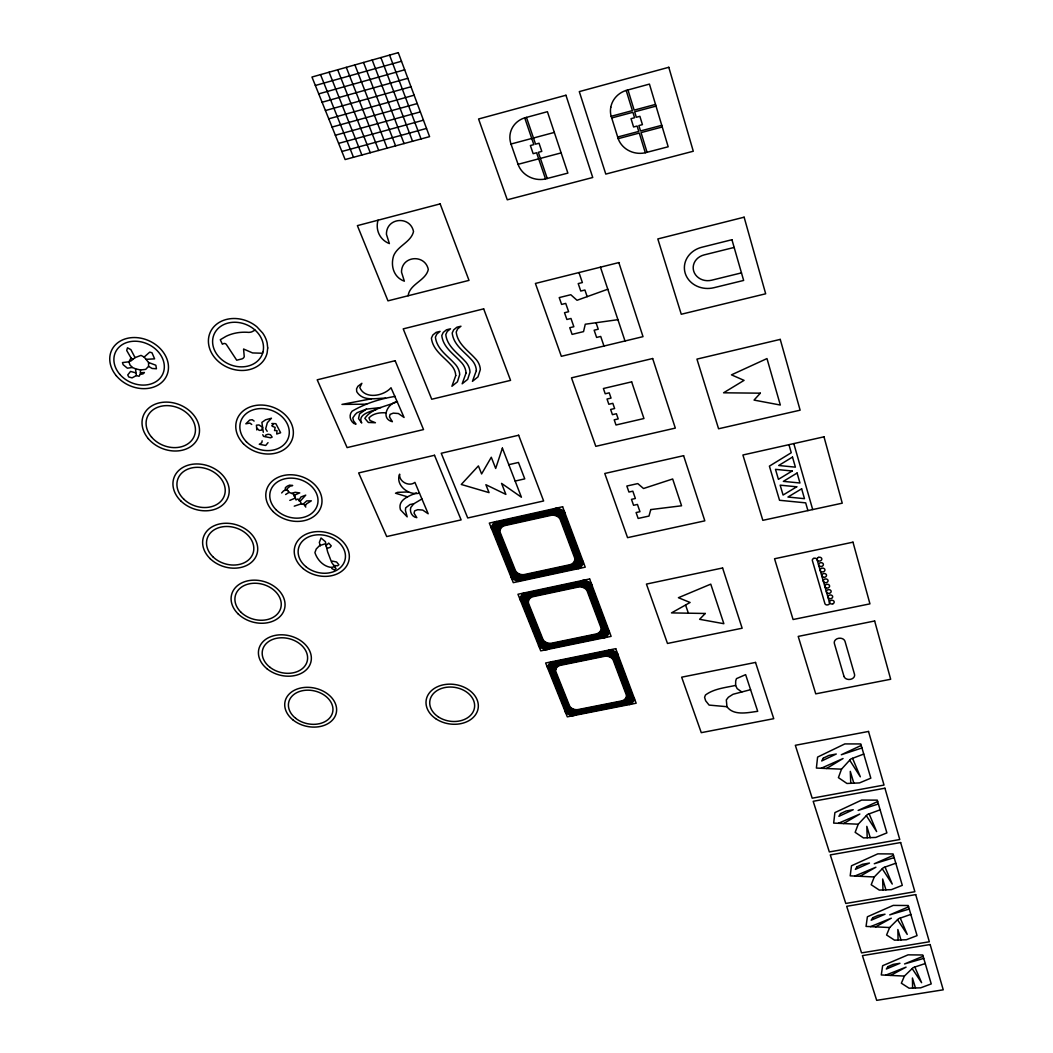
<?xml version="1.0" encoding="UTF-8"?>
<svg xmlns="http://www.w3.org/2000/svg" width="1053" height="1053" viewBox="0 0 1053 1053"><rect width="100%" height="100%" fill="white"/><g stroke="black" fill="none" stroke-linecap="round" stroke-linejoin="round"><path stroke-width="1.5" d="M741.799 691.979L737.153 688.623L735.626 685.398L735.692 680.949L736.468 678.632L745.629 674.644L757.699 711.315C747.959 712.578 733.704 716.053 726.965 706.708L726.32 699.903L728.4 697.218L733.046 694.269L750.565 689.676M135.495 368.787L140.47 369.985L140.404 374.026L139.062 376.29L136.416 375.552L135.495 368.787L132.349 367.471L129.927 364.904L128.94 361.811L131.006 357.928L126.715 350.491L127.479 347.806L130.875 349.622L135.06 357.612L130.559 361.218M334.696 566.54L331.998 567.449L331.919 568.62L334.249 569.884L336.052 568.646L331.642 562.381L327.667 551.969L325.798 544.414L326.97 544.783L328.72 543.111L331.247 545.849L330.076 547.389L327.009 548.389M378.04 220.209C375.21 229.804 379.843 239.939 389.373 243.572L386.438 234.306C386.214 217.484 410.236 215.47 413.526 231.542C411.039 242.203 397.731 245.704 393.651 255.708C390.373 265.725 393.664 277.387 404.352 281.177L401.509 272.135C401.443 255.708 425.017 253.76 428.295 269.476C425.754 280.809 409.722 283.823 408.116 295.761M262.144 440.812L261.802 442.694L259.288 444.261L265.698 445.485L268.028 442.655M298.631 500.728L300.895 497.003L305.739 495.134L300.184 501.189L301.382 503.782L304.633 504.835L305.778 507.112M841.505 769.164L838.412 777.64L846.941 783.471L859.498 782.919L870.831 778.167L860.775 743.945L844.835 743.918L817.589 757.081L816.391 768.058L841.505 769.164L850.785 758.989L863.75 754.066M858.234 824.209L855.154 832.331L863.473 837.925L875.767 837.425L886.889 832.897L877.267 800.135L861.67 800.069L834.897 812.6L833.66 823.104L858.234 824.209L867.396 814.509L880.124 809.823M874.266 876.965L871.2 884.731L879.321 890.101L891.365 889.653L902.289 885.349L893.076 853.944L877.794 853.851L851.482 865.79L850.192 875.846L874.266 876.965L883.309 867.685L895.8 863.223M889.653 927.535L886.587 934.985L894.51 940.158L906.317 939.75L917.058 935.63L908.212 905.514L893.234 905.396L867.382 916.781L866.053 926.416L889.653 927.535L898.564 918.664L910.832 914.412M265.264 436.442L265.882 434.955L268.173 434.244L270.45 434.692L272.148 437.113L270.595 437.811L263.54 436.35L262.763 434.705M904.409 976.078L901.355 983.212L909.094 988.201L920.677 987.832L931.234 983.91L922.744 954.992L908.055 954.847L882.638 965.719L881.282 974.96L904.409 976.078L913.188 967.589L925.245 963.534M421.924 498.964L413.75 503.821L410.788 507.493C409.341 511.732 412.184 517.168 416.817 517.668L414.053 513.193L414.658 510.837L417.778 509.678L422.714 510.06L428.176 513.759L414.908 482.366C409.275 487.105 398.705 481.708 399.627 474.153C395.02 485.196 408.775 495.884 419.449 493.133M272.161 425.438L272.938 424.241L272.174 426.268L275.149 427.386L274.53 430.545L277.018 430.624L276.715 434.02L280.624 432.757L275.886 423.701L271.832 423.503M281.664 492.962L283.678 490.751L286.995 489.895L289.088 492.317L295.051 494.884L299.75 492.896L295.182 492.304L292.063 493.186M289.088 492.317L285.639 494.515M128.94 361.811L122.464 362.574L123.148 364.693L127.387 368.195L132.349 367.471M135.06 357.612L141.023 355.387L144.156 357.072L148.565 362.495L148.578 366.365L145.683 369.379L140.47 369.985M303.29 504.005L306.713 500.912L311.333 500.833L306.62 503.808L305.212 505.966M295.38 498.03L289.825 500.386M255.063 330.129L251.733 331.879A11.517 9.609 23.1 0 1 248.666 332.379L246.744 332.248A42.897 35.381 21.4 0 0 226.158 336.262L220.288 339.737L222.38 344.213L223.591 343.62A2.119 1.751 23 0 1 226.395 344.528L236.714 360.205L241.506 359.02A4.752 3.922 22.2 0 0 242.967 358.362L243.256 358.125A4.752 3.922 22.2 0 0 244.243 356.572L243.572 349.004L252.549 352.939L262.592 353.242M144.156 357.072L149.75 352.11L152.001 352.781L154.607 358.849L146.42 359.323M416.343 492.975C409.301 495.845 397.415 499.727 400.456 509.757L407.182 516.865L405.405 510.455L405.668 507.849L410.065 504.492L413.75 503.821M385.516 398.192C375.697 398.008 363.061 401.996 356.717 391.637L356.546 388.873L357.875 386.306L361.877 383.305L359.81 387.53C364.786 399.613 383.608 396.191 391.005 387.741L404.076 417.475L398.389 413.526L393.282 413.131L390.071 414.395L389.465 416.922L392.361 421.7C380.028 418.554 387.767 402.799 397.468 401.627C386.609 406.353 371.985 408.024 364.838 418.331L368.326 422.464L375.421 422.74L369.985 420.476L368.958 417.87C373.091 413.434 379.909 412.381 385.727 412.855M326.404 546.402L325.798 544.414M826.539 768.506L843.058 758.515L821.169 768.269M843.598 823.551L859.84 814.035L838.333 823.314M859.932 876.293L875.899 867.224L854.786 876.057M875.596 926.877L891.299 918.203L870.541 926.64M890.627 975.42L906.08 967.128L885.678 975.17M136.416 375.552L132.073 377.869L128.769 376.961L127.742 374.934L130.546 371.433L135.6 372.788M381.015 407.537L366.431 409.117L359.56 413.868L358.533 418.554L361.719 423.003C357.033 414.29 370.972 411.433 376.461 409.38M861.209 745.432L841.308 754.751L861.959 747.959M877.689 801.57L858.142 810.428L878.399 803.979M893.47 855.312L874.266 863.763L894.155 857.629M908.594 906.83L889.719 914.886L909.252 909.055M923.112 956.256L904.553 963.943L923.731 958.388M294.248 506.164L301.382 503.782M395.27 396.389C380.291 398.758 365.167 403.457 352.057 411.236C348.675 414.961 350.017 420.608 353.834 423.477L356.032 424.109L353.558 420.897L352.794 417.909L355.269 414.421L357.164 412.658L366.431 409.117M607.792 289.22L577.031 300.289L570.792 294.722L559.222 297.591L561.604 304.422L565.724 303.396L568.62 311.714L564.513 312.728L566.883 319.48L570.976 318.48L573.846 326.72L569.752 327.707L572.095 334.393L583.533 331.616L585.271 324.232L617.914 319.678M315.36 85.477L401.496 61.245M318.73 93.875L404.681 69.801M322.1 102.233L407.84 78.304M325.43 110.552L410.999 86.767M328.76 118.818L414.132 95.191M332.064 127.058L417.251 103.563M335.354 135.245L420.358 111.894M338.632 143.379L423.451 120.187M341.883 151.487L426.518 128.44M611.161 116.304L632.379 110.618L626.18 90.426M655.519 104.418L634.156 110.144L627.957 89.913M511.008 144.024A22.863 21.205 14.5 0 1 509.928 135.745L510.086 134.376A22.863 21.205 14.5 0 1 524.17 118.028L547.415 111.697L567.883 173.1L544.98 179.063A22.705 20.955 12.9 0 1 518.063 164.321L511.008 144.024L531.739 138.469M533.476 138.009L554.326 132.428M611.661 117.975L632.892 112.289L634.564 117.725L631.023 118.673L633.577 126.979L637.118 126.044L638.763 131.428L617.637 137.022M656.019 106.103L634.669 111.815L636.328 117.252L639.882 116.304L642.422 124.636L638.881 125.57L640.527 130.954L661.771 125.32M518.063 164.321L538.688 158.845M540.413 158.398L561.144 152.896M618.19 138.667L639.276 133.073L645.305 152.751M662.271 126.979L641.04 132.612L647.068 152.316M734.152 247.442L704.102 254.918A14.703 13.123 -2.9 0 0 693.677 271.069A14.703 13.123 -2.9 0 0 711.631 280.216L741.47 272.885M508.81 464.676L518.458 462.464L524.763 478.865L515.141 481.05M735.626 685.398C725.491 687.675 714.039 688.609 705.471 695.006L704.589 697.323L705.642 700.758L709.103 705.089L726.965 706.708M371.485 398.784L341.962 404.405L366.681 404.181M140.22 374.341L142.997 373.907L144.393 372.499L140.418 372.828M408.485 491.935L397.573 492.356L395.52 493.225L407.577 496.845M293.892 496.068L294.761 496.108L295.985 499.938L297.92 499.004L300.184 501.189M332.287 561.078L336.591 562.012L338.869 564.777L337.592 565.79L333.709 565.5M331.998 567.449C323.837 567.027 317.256 559.972 314.913 552.588L316.242 549.008L319.559 545.599L325.706 543.677L325.43 541.716L321.047 537.991L319.335 542.44L320.349 545.954M287.798 490.382L286.653 489.974L287.298 488.5L290.259 486.065L292.681 485.512L289.641 485.143L287.403 486.078L285.442 487.605L285.113 490.343M148.565 362.495L155.844 365.233L156.449 368.774L152.093 368.458L148.578 366.365M267.186 431.309L265.659 428.834L267.33 422.74L271.463 418.212L265.593 419.805L261.894 422.371L263.303 432.243M254.102 421.068L252.233 419.699L249.679 420.068L245.836 423.806L249.864 423.069L251.733 424.451M131.006 357.928L132.81 359.415M256.866 428.11L259.235 430.387L261.578 430.15L262.605 427.321L258.946 424.938L256.432 425.201L256.8 429.966M912.174 968.576L921.599 982.686L914.846 967.036M897.525 919.703L907.225 934.38L900.236 918.084M882.256 868.764L892.246 884.059L885.02 867.08M866.329 815.641L876.636 831.58L869.133 813.864M849.705 760.174L860.34 776.811L852.561 758.318M293.669 494.384L294.761 496.108M320.52 74.618L353.492 157.279M329.089 72.196L361.877 155.002M337.671 69.774L370.274 152.724M346.279 67.339L378.698 150.447M354.9 64.904L387.135 148.157M363.535 62.469L395.586 145.867M372.196 60.021L404.062 143.563M380.883 57.573L412.552 141.26M389.571 55.111L421.055 138.957M685.569 605.001L688.372 613.188M526.447 117.37L535.569 144.156L539.031 143.221L541.795 151.382L538.333 152.303L547.257 178.51M578.966 272.556L582.375 282.559L578.215 283.599L580.756 291.049L584.915 290.023L587.166 296.643M596.037 322.731L598.249 329.207L594.142 330.208L596.617 337.434L600.71 336.447L603.974 346.042M524.723 117.857L533.832 144.616L530.383 145.538L533.16 153.685L536.609 152.764L545.533 178.944M600.447 267.172L625.008 340.975M853.838 783.169L850.284 771.362L850.758 783.3M870.226 837.648L866.816 826.342L867.211 837.78M885.928 889.864L882.664 879.018L882.967 889.969M900.986 939.934L897.854 929.523L898.091 940.026M915.452 987.99L912.438 978L912.609 988.083M788.934 444.682L791.251 452.737L769.401 466.137L779.536 500.28L805.69 502.86L807.914 510.6M793.804 443.589L812.692 509.56M555.234 508.415A7.74 6.331 6.3 0 1 558.235 508.244L563.473 510.692A7.74 6.331 6.3 0 1 564.921 512.916M491.764 529.172A7.687 6.239 8.6 0 1 491.382 526.724L493.989 522.564A7.687 6.239 8.6 0 1 496.595 521.472M520.432 581.111A7.555 6.028 7.5 0 1 517.51 581.256L512.377 578.926A7.555 6.028 7.5 0 1 510.942 576.807M577.979 568.738A7.608 6.121 5.3 0 0 580.585 567.685L583.309 563.631A7.608 6.121 5.3 0 0 583.007 561.249M604.027 637.815A7.41 5.818 4.2 0 0 606.581 636.828L609.279 632.985A7.41 5.818 4.2 0 0 609.016 630.721M582.414 580.493A7.542 6.015 4.9 0 1 585.336 580.348L590.443 582.678A7.542 6.015 4.9 0 1 591.825 584.797M547.731 649.425A7.371 5.739 6.1 0 1 544.888 649.556L539.899 647.332A7.371 5.739 6.1 0 1 538.504 645.305M520.287 600.026A7.489 5.936 7 0 1 519.932 597.709L522.525 593.76A7.489 5.936 7 0 1 525.078 592.734M547.836 668.484A7.305 5.647 5.8 0 1 547.521 666.286L550.1 662.548A7.305 5.647 5.8 0 1 552.588 661.587M574.135 715.487A7.187 5.462 5.1 0 1 571.358 715.606L566.514 713.473A7.187 5.462 5.1 0 1 565.171 711.552M629.22 704.589A7.239 5.528 3.4 0 0 631.721 703.667L634.38 700.021A7.239 5.528 3.4 0 0 634.143 697.863M608.66 650.096A7.358 5.713 3.9 0 1 611.53 649.977L616.479 652.202A7.358 5.713 3.9 0 1 617.808 654.216M267.712 347.964L267.133 352.913A30.366 25.154 22.6 0 1 227.632 367.392A30.366 25.154 22.6 0 1 212.351 328.654A30.366 25.154 22.6 0 1 256.8 326.72L262.684 333.038A30.366 25.154 22.6 0 1 267.133 342.87L267.712 347.964M610.779 107.288L610.569 108.696A23.1 21.758 2.4 0 0 611.016 115.764L618.361 139.18A22.955 21.468 1.6 0 0 644.739 152.882L668.181 146.775L649.438 84.095L625.627 90.597A23.1 21.758 2.4 0 0 610.779 107.288M492.488 526.368L492.356 527.171A7.687 6.239 8.6 0 0 492.725 529.62L511.416 576.07A7.555 6.042 7.5 0 0 512.864 578.189L517.997 580.519A7.555 6.042 7.5 0 0 520.906 580.374L577.031 568.304A7.608 6.121 5.4 0 0 579.637 567.251L582.362 563.197A7.608 6.121 5.4 0 0 582.059 560.815L564.408 513.693A7.74 6.331 6.3 0 0 562.973 511.468L557.721 509.033A7.74 6.331 6.3 0 0 554.72 509.191L497.569 521.919A7.687 6.239 8.6 0 0 494.963 523.012L492.488 526.368M493.449 526.816L493.317 527.619A7.687 6.239 8.5 0 0 493.699 530.054L511.89 575.32A7.555 6.042 7.5 0 0 513.337 577.452L518.471 579.782A7.555 6.042 7.5 0 0 521.393 579.637L576.083 567.857A7.608 6.121 5.4 0 0 578.689 566.817L581.414 562.763A7.608 6.121 5.4 0 0 581.111 560.38L563.908 514.483A7.726 6.331 6.3 0 0 562.46 512.245L557.221 509.81A7.726 6.331 6.3 0 0 554.22 509.968L498.53 522.367A7.687 6.239 8.5 0 0 495.937 523.459L493.449 526.816M494.423 527.263L494.291 528.066A7.687 6.239 8.5 0 0 494.673 530.501L512.377 574.583A7.555 6.042 7.5 0 0 513.825 576.715L518.958 579.045A7.555 6.042 7.5 0 0 521.867 578.9L575.135 567.422A7.608 6.121 5.5 0 0 577.742 566.382L580.466 562.328A7.608 6.121 5.5 0 0 580.164 559.933L563.394 515.259A7.726 6.318 6.3 0 0 561.96 513.035L556.708 510.587A7.726 6.318 6.3 0 0 553.707 510.744L499.504 522.814A7.687 6.239 8.5 0 0 496.911 523.907L494.423 527.263M495.397 527.698L495.265 528.501A7.687 6.239 8.4 0 0 495.634 530.949L512.85 573.846A7.568 6.042 7.4 0 0 514.298 575.965L519.445 578.308A7.568 6.042 7.4 0 0 522.354 578.163L574.188 566.988A7.608 6.121 5.5 0 0 576.794 565.948L579.505 561.894A7.608 6.121 5.5 0 0 579.216 559.498L562.894 516.036A7.726 6.318 6.4 0 0 561.446 513.811L556.208 511.363A7.726 6.318 6.4 0 0 553.207 511.534L500.478 523.262A7.687 6.239 8.4 0 0 497.872 524.341L495.397 527.698M496.358 528.145L496.226 528.948A7.687 6.239 8.4 0 0 496.608 531.396L513.337 573.108A7.568 6.055 7.4 0 0 514.785 575.228L519.919 577.57A7.568 6.055 7.4 0 0 522.841 577.426L573.24 566.553A7.608 6.121 5.5 0 0 575.846 565.514L578.558 561.46A7.608 6.121 5.5 0 0 578.255 559.064L562.381 516.812A7.726 6.318 6.4 0 0 560.946 514.588L555.694 512.153A7.726 6.318 6.4 0 0 552.707 512.311L501.439 523.71A7.687 6.239 8.4 0 0 498.846 524.789L496.358 528.145M497.332 528.593L497.2 529.396A7.687 6.226 8.4 0 0 497.569 531.831L513.811 572.358A7.568 6.055 7.4 0 0 515.259 574.49L520.406 576.82A7.568 6.055 7.4 0 0 523.315 576.675L572.292 566.119A7.608 6.134 5.6 0 0 574.899 565.079L577.61 561.012A7.608 6.134 5.6 0 0 577.307 558.63L561.881 517.589A7.726 6.305 6.4 0 0 560.433 515.365L555.194 512.929A7.726 6.305 6.4 0 0 552.193 513.087L502.413 524.157A7.687 6.226 8.4 0 0 499.82 525.236L497.332 528.593M498.306 529.04L498.161 529.843A7.687 6.226 8.3 0 0 498.543 532.278L514.298 571.621A7.568 6.055 7.4 0 0 515.746 573.753L520.88 576.083A7.568 6.055 7.4 0 0 523.802 575.938L571.345 565.685A7.608 6.134 5.6 0 0 573.951 564.645L576.662 560.578A7.608 6.134 5.6 0 0 576.36 558.182L561.367 518.366A7.726 6.305 6.4 0 0 559.933 516.141L554.694 513.706A7.726 6.305 6.4 0 0 551.693 513.864L503.387 524.605A7.687 6.226 8.3 0 0 500.78 525.684L498.306 529.04M499.267 529.488L499.135 530.291A7.674 6.226 8.3 0 0 499.504 532.726L514.772 570.871A7.568 6.068 7.4 0 0 516.22 573.003L521.367 575.346A7.568 6.068 7.4 0 0 524.289 575.201L570.397 565.25A7.608 6.134 5.6 0 0 573.003 564.197L575.715 560.143A7.608 6.134 5.6 0 0 575.412 557.748L560.867 519.129A7.713 6.305 6.4 0 0 559.419 516.918L554.181 514.483A7.713 6.305 6.4 0 0 551.193 514.641L504.348 525.052A7.674 6.226 8.3 0 0 501.754 526.131L499.267 529.488M500.241 529.922L500.096 530.725A7.674 6.226 8.2 0 0 500.478 533.16L515.259 570.134A7.568 6.068 7.4 0 0 516.707 572.266L517.392 572.858A7.568 6.068 7.4 0 0 520.88 574.451L521.854 574.609A7.568 6.068 7.4 0 0 524.763 574.464L569.449 564.816A7.608 6.134 5.7 0 0 572.042 563.763L572.766 563.237A7.608 6.134 5.7 0 0 574.609 560.499L574.767 559.709A7.608 6.134 5.7 0 0 574.451 557.313L560.367 519.906A7.713 6.292 6.4 0 0 558.919 517.694L558.222 517.062A7.713 6.292 6.4 0 0 554.681 515.417L553.681 515.259A7.713 6.292 6.4 0 0 550.693 515.417L505.322 525.5A7.674 6.226 8.2 0 0 502.729 526.579L502.005 527.119A7.674 6.226 8.2 0 0 500.241 529.922M521.011 597.367L520.88 598.13A7.489 5.936 7 0 0 521.222 600.447L538.991 644.607A7.371 5.739 6.1 0 0 540.373 646.621L545.362 648.859A7.371 5.739 6.1 0 0 548.205 648.727L603.106 637.394A7.424 5.818 4.2 0 0 605.659 636.407L608.358 632.563A7.424 5.818 4.2 0 0 608.094 630.299L591.325 585.534A7.542 6.015 4.9 0 0 589.93 583.415L584.836 581.085A7.542 6.015 4.9 0 0 581.914 581.23L526.013 593.168A7.489 5.936 7 0 0 523.473 594.182L521.011 597.367M521.959 597.788L521.814 598.552A7.489 5.936 6.9 0 0 522.17 600.868L539.465 643.909A7.371 5.739 6.1 0 0 540.847 645.923L545.836 648.148A7.371 5.739 6.1 0 0 548.692 648.029L602.184 636.986A7.424 5.818 4.3 0 0 604.738 635.986L607.436 632.155A7.424 5.818 4.3 0 0 607.173 629.878L590.825 586.271A7.542 6.002 5 0 0 589.43 584.152L584.336 581.822A7.542 6.002 5 0 0 581.414 581.967L526.961 593.589A7.489 5.936 6.9 0 0 524.407 594.616L521.959 597.788M522.907 598.222L522.762 598.986A7.489 5.923 6.9 0 0 523.104 601.302L539.939 643.199A7.371 5.752 6.1 0 0 541.321 645.226L546.323 647.45A7.371 5.752 6.1 0 0 549.166 647.319L601.263 636.565A7.424 5.818 4.3 0 0 603.817 635.578L606.515 631.734A7.424 5.818 4.3 0 0 606.238 629.457L590.312 587.008A7.529 6.002 5 0 0 588.93 584.889L583.836 582.559A7.529 6.002 5 0 0 580.914 582.704L527.908 594.01A7.489 5.923 6.9 0 0 525.355 595.037L522.907 598.222M523.841 598.644L523.696 599.407A7.489 5.923 6.9 0 0 524.039 601.724L540.413 642.501A7.371 5.752 6.1 0 0 541.808 644.528L546.797 646.753A7.371 5.752 6.1 0 0 549.64 646.621L600.342 636.144A7.424 5.818 4.3 0 0 602.895 635.156L605.593 631.313A7.424 5.818 4.3 0 0 605.317 629.049L589.812 587.745A7.529 6.002 5 0 0 588.43 585.626L583.336 583.296A7.529 6.002 5 0 0 580.414 583.441L528.843 594.445A7.489 5.923 6.9 0 0 526.303 595.458L523.841 598.644M524.789 599.065L524.644 599.828A7.489 5.923 6.8 0 0 524.986 602.145L540.887 641.79A7.371 5.752 6.1 0 0 542.282 643.817L547.27 646.055A7.371 5.752 6.1 0 0 550.127 645.923L599.42 635.736A7.424 5.818 4.4 0 0 601.974 634.748L604.672 630.905A7.424 5.818 4.4 0 0 604.396 628.628L589.311 588.482A7.529 6.002 5 0 0 587.929 586.363L582.836 584.033A7.529 6.002 5 0 0 579.913 584.178L529.791 594.866A7.489 5.923 6.8 0 0 527.237 595.893L524.789 599.065M525.723 599.486L525.579 600.249A7.489 5.923 6.8 0 0 525.921 602.566L541.36 641.093A7.384 5.765 6.1 0 0 542.756 643.12L547.744 645.344A7.384 5.765 6.1 0 0 550.601 645.213L598.499 635.314A7.424 5.818 4.4 0 0 601.052 634.327L603.751 630.484A7.424 5.818 4.4 0 0 603.474 628.207L588.811 589.206A7.529 5.989 5 0 0 587.429 587.1L582.335 584.77A7.529 5.989 5 0 0 579.413 584.915L530.725 595.3A7.489 5.923 6.8 0 0 528.185 596.314L525.723 599.486M526.658 599.92L526.526 600.684A7.489 5.923 6.8 0 0 526.869 602.987L541.847 640.382A7.384 5.765 6.1 0 0 543.23 642.409L548.231 644.647A7.384 5.765 6.1 0 0 551.074 644.515L597.577 634.906A7.424 5.831 4.4 0 0 600.131 633.906L602.829 630.063A7.424 5.831 4.4 0 0 602.553 627.785L588.311 589.943A7.529 5.989 5 0 0 586.929 587.837L581.835 585.507A7.529 5.989 5 0 0 578.913 585.652L531.673 595.722A7.489 5.923 6.8 0 0 529.119 596.735L526.658 599.92M527.606 600.342L527.461 601.105A7.476 5.923 6.7 0 0 527.803 603.422L542.321 639.684A7.384 5.765 6 0 0 543.703 641.711L548.705 643.949A7.384 5.765 6 0 0 551.561 643.817L596.656 634.485A7.424 5.831 4.5 0 0 599.21 633.498L601.895 629.655A7.424 5.831 4.5 0 0 601.632 627.377L587.811 590.68A7.529 5.989 5.1 0 0 586.429 588.574L581.335 586.245A7.529 5.989 5.1 0 0 578.413 586.389L532.607 596.143A7.476 5.923 6.7 0 0 530.067 597.169L527.606 600.342M528.54 600.763L528.409 601.526A7.476 5.923 6.7 0 0 528.738 603.843L542.795 638.974A7.384 5.765 6 0 0 544.19 641.014L544.849 641.58A7.384 5.765 6 0 0 548.231 643.093L549.179 643.238A7.384 5.765 6 0 0 552.035 643.107L595.735 634.064A7.424 5.831 4.5 0 0 598.288 633.077L598.999 632.577A7.424 5.831 4.5 0 0 600.815 629.984L600.973 629.233A7.424 5.831 4.5 0 0 600.697 626.956L587.311 591.417A7.516 5.989 5.1 0 0 585.929 589.311L585.244 588.706A7.516 5.989 5.1 0 0 581.809 587.14L580.835 586.982A7.516 5.989 5.1 0 0 577.913 587.126L533.555 596.577A7.476 5.923 6.7 0 0 531.002 597.591L530.304 598.104A7.476 5.923 6.7 0 0 528.54 600.763M455.765 375.539L451.921 386.267L457.41 381.844L459.713 374.592A19.81 16.874 13.5 0 0 454.212 363.153C446.933 355.269 436.745 348.74 435.402 337.144L436.824 334.038L440.088 331.379L436.087 332.366L432.836 335.025L431.401 338.131C432.77 349.714 442.958 356.243 450.25 364.127A19.81 16.848 13.7 0 1 455.752 375.539M548.587 665.97L548.442 666.694A7.305 5.634 5.7 0 0 548.758 668.892L565.645 710.88A7.187 5.462 5.1 0 0 566.988 712.815L571.832 714.934A7.187 5.462 5.1 0 0 574.609 714.829L628.325 704.194A7.239 5.528 3.4 0 0 630.826 703.259L633.485 699.626A7.239 5.528 3.4 0 0 633.248 697.468L617.308 654.913A7.345 5.713 3.9 0 0 615.979 652.899L611.03 650.675A7.345 5.713 3.9 0 0 608.173 650.807L553.509 661.982A7.305 5.634 5.7 0 0 551.009 662.956L548.587 665.97M549.495 666.365L549.35 667.102A7.305 5.634 5.7 0 0 549.666 669.3L566.119 710.222A7.187 5.462 5.1 0 0 567.449 712.144L572.305 714.276A7.187 5.462 5.1 0 0 575.083 714.158L627.43 703.799A7.239 5.528 3.4 0 0 629.931 702.864L632.59 699.231A7.239 5.528 3.4 0 0 632.353 697.073L616.808 655.611A7.345 5.713 3.9 0 0 615.478 653.597L610.529 651.373A7.345 5.713 3.9 0 0 607.673 651.504L554.418 662.39A7.305 5.634 5.7 0 0 551.93 663.364L549.495 666.365M550.416 666.773L550.271 667.497A7.305 5.634 5.7 0 0 550.587 669.708L566.593 709.551A7.187 5.462 5 0 0 567.922 711.486L572.779 713.605A7.187 5.462 5 0 0 575.557 713.5L626.535 703.404A7.239 5.528 3.4 0 0 629.036 702.469L631.695 698.823A7.239 5.528 3.4 0 0 631.458 696.665L616.321 656.309A7.345 5.699 3.9 0 0 614.978 654.295L610.042 652.07A7.345 5.699 3.9 0 0 607.173 652.202L555.339 662.798A7.305 5.634 5.7 0 0 552.838 663.772L550.416 666.773M551.324 667.181L551.18 667.905A7.292 5.634 5.6 0 0 551.496 670.103L567.067 708.893A7.187 5.476 5 0 0 568.396 710.814L573.253 712.947A7.187 5.476 5 0 0 576.03 712.828L625.64 703.009A7.239 5.528 3.5 0 0 628.141 702.075L630.8 698.429A7.239 5.528 3.5 0 0 630.563 696.27L615.821 657.006A7.345 5.699 4 0 0 614.491 654.992L609.542 652.768A7.345 5.699 4 0 0 606.686 652.899L556.247 663.206A7.292 5.634 5.6 0 0 553.76 664.167L551.324 667.181M552.246 667.589L552.101 668.313A7.292 5.634 5.6 0 0 552.404 670.511L567.528 708.221A7.2 5.476 5 0 0 568.87 710.143L573.727 712.276A7.2 5.476 5 0 0 576.504 712.17L624.745 702.614A7.239 5.541 3.5 0 0 627.246 701.68L629.905 698.034A7.239 5.541 3.5 0 0 629.668 695.875L615.321 657.704A7.345 5.699 4 0 0 613.991 655.69L609.042 653.465A7.345 5.699 4 0 0 606.186 653.597L557.169 663.614A7.292 5.634 5.6 0 0 554.668 664.575L552.246 667.589M553.154 667.997L553.009 668.721A7.292 5.634 5.6 0 0 553.325 670.919L568.001 707.55A7.2 5.476 5 0 0 569.344 709.485L574.201 711.617A7.2 5.476 5 0 0 576.978 711.499L623.85 702.206A7.239 5.541 3.5 0 0 626.351 701.285L629.01 697.639A7.239 5.541 3.5 0 0 628.759 695.467L614.82 658.401A7.345 5.699 4 0 0 613.491 656.388L608.555 654.176A7.345 5.699 4 0 0 605.699 654.295L558.09 664.022A7.292 5.634 5.6 0 0 555.589 664.983L553.154 667.997M554.075 668.405L553.931 669.129A7.292 5.634 5.5 0 0 554.233 671.327L568.475 706.879A7.2 5.476 5 0 0 569.818 708.814L574.675 710.946A7.2 5.476 5 0 0 577.452 710.828L622.955 701.811A7.239 5.541 3.6 0 0 625.456 700.877L628.114 697.231A7.239 5.541 3.6 0 0 627.864 695.072L614.333 659.099A7.345 5.686 4 0 0 613.004 657.085L608.055 654.874A7.345 5.686 4 0 0 605.199 654.992L558.998 664.43A7.292 5.634 5.5 0 0 556.497 665.391L554.075 668.405M554.984 668.813L554.839 669.524A7.292 5.634 5.5 0 0 555.142 671.735L568.949 706.221A7.2 5.489 5 0 0 570.292 708.142L575.149 710.288A7.2 5.489 5 0 0 577.926 710.17L622.06 701.416A7.239 5.541 3.6 0 0 624.547 700.482L627.219 696.836A7.239 5.541 3.6 0 0 626.969 694.677L613.833 659.797A7.332 5.686 4 0 0 612.504 657.783L607.555 655.571A7.332 5.686 4 0 0 604.712 655.69L559.906 664.838A7.292 5.634 5.5 0 0 557.419 665.799L554.984 668.813M466.045 373.052L462.162 383.805L467.677 379.37L470.007 372.104A19.836 16.914 13.1 0 0 464.544 360.639C457.278 352.742 447.091 346.187 445.788 334.591L447.235 331.458L450.513 328.799L446.498 329.8L443.234 332.445L441.786 335.578C443.116 347.174 453.29 353.716 460.569 361.613A19.823 16.901 13.3 0 1 466.045 373.052M555.892 669.208L555.747 669.932A7.292 5.634 5.5 0 0 556.063 672.13L569.423 705.549A7.2 5.489 5 0 0 570.765 707.484L571.41 708.024A7.2 5.489 5 0 0 574.688 709.472L575.622 709.617A7.2 5.489 5 0 0 578.4 709.498L621.165 701.022A7.239 5.541 3.6 0 0 623.652 700.087L624.35 699.613A7.239 5.541 3.6 0 0 626.153 697.152L626.324 696.441A7.239 5.541 3.6 0 0 626.074 694.269L613.333 660.481A7.332 5.686 4 0 0 612.004 658.48L611.359 657.914A7.332 5.686 4 0 0 608.015 656.414L607.068 656.269A7.332 5.686 4 0 0 604.211 656.388L560.828 665.246A7.292 5.634 5.5 0 0 558.327 666.207L557.642 666.694A7.292 5.634 5.5 0 0 555.892 669.208M476.364 370.564L472.442 381.344L477.97 376.895L480.326 369.603A19.849 16.966 12.6 0 0 474.903 358.125C467.637 350.215 457.463 343.633 456.212 332.011L457.673 328.878L460.964 326.219L456.936 327.207L453.659 329.879L452.198 332.998C453.474 344.607 463.649 351.189 470.915 359.099A19.836 16.953 12.8 0 1 476.364 370.564M650.767 509.586L648.977 516.062L638.144 518.445L636.091 512.548L639.961 511.692L637.447 504.44L633.564 505.295L631.484 499.359L635.367 498.49L632.827 491.172L628.931 492.041L626.838 486.038L637.776 483.59L643.528 488.513L672.67 478.983L681.567 505.782L650.767 509.586M263.026 351.755L262.434 353.782A26.075 21.586 22.6 0 1 227.606 363.496A26.075 21.586 22.6 0 1 216.392 330.405A26.075 21.586 22.6 0 1 254.128 329.286L255.997 330.958A26.075 21.586 22.6 0 1 263.026 351.755M502.386 448.13L495.687 468.453L491.29 457.252L481.603 473.942L478.404 465.913L461.267 484.459L489.04 492.62L485.881 484.709L505.874 494.384L501.557 483.38L521.419 497.227L502.386 448.13M823.328 758.121L821.709 760.964L836.279 754.014L829.014 755.383L823.328 758.121M840.518 813.614L838.912 816.325L853.233 809.718L846.099 811.007L840.518 813.614M856.984 866.764L855.391 869.37L869.462 863.065L862.46 864.289L856.984 866.764M872.766 917.729L871.186 920.217L885.02 914.215L878.149 915.36L872.766 917.729M887.916 966.641L886.35 969.023L899.946 963.284L893.207 964.377L887.916 966.641M760.345 393.177L754.04 400.087L780.326 405.036L766.979 358.573L731.466 374.855L744.05 380.37L723.582 392.795L760.345 393.177M705.273 613.478L699.6 619.309L723.859 623.705L710.762 584.139L678.422 597.709L690.084 602.474L671.485 612.899L705.273 613.478M792.501 457.068L778.707 465.505L795.397 467.15L792.501 457.068M792.159 470.994L778.43 479.339L775.482 469.348L792.159 470.994M797.095 473.021L783.353 481.366L799.964 482.998L797.095 473.021M796.739 486.802L783.077 495.042L780.155 485.157L796.739 486.802M801.636 488.803L787.96 497.042L804.479 498.674L801.636 488.803M813.745 558.406L813.587 558.459A2.409 1.922 -4 0 0 812.376 560.617L824.894 603.566A2.369 1.869 -3.9 0 0 827.118 604.962L828.316 604.712A2.369 1.869 -3.9 0 0 829.527 602.619L817.062 559.63A2.409 1.922 -4 0 0 814.798 558.195L813.745 558.406M818.444 557.419L818.286 557.471A2.409 1.922 -4.2 0 0 817.799 560.617A2.409 1.922 -4.2 0 0 821.643 559.801A2.409 1.922 -4.2 0 0 819.497 557.208L818.444 557.419M832.936 603.764L831.738 604.014A2.369 1.869 -4.1 0 1 829.646 601.487A2.369 1.869 -4.1 0 1 833.436 600.71A2.369 1.869 -4.1 0 1 832.936 603.764M398.284 52.65L311.964 77.04L345.121 159.556L429.585 136.64L398.284 52.65M565.948 95.244L478.575 118.989L507.283 199.807L592.734 177.496L565.948 95.244M668.8 67.287L579.295 91.611L605.791 174.087L693.282 151.237L668.8 67.287M440.154 203.887L357.388 225.632L387.965 300.855L469.006 280.374L440.154 203.887M744.129 217.194L657.822 238.939L681.265 314.255L765.676 293.787L744.129 217.194M618.835 262.579L535.411 283.454L561.341 356.309L643.014 336.644L618.835 262.579M731.94 239.729L701.811 247.258A23.535 20.994 -3 0 0 685.161 273.096A23.535 20.994 -3 0 0 713.868 287.719L743.642 280.44L731.94 239.729M483.669 308.858L403.22 328.878L431.73 399.245L510.56 380.37L483.669 308.858M395.151 360.705L317.203 379.817L347.108 447.604L423.53 429.571L395.151 360.705M652.663 358.52L571.489 377.843L595.801 446.327L675.315 428.097L652.663 358.52M780.247 339.395L696.941 359.112L718.58 428.768L800.122 410.183L780.247 339.395M631.655 381.857L603.395 388.518L605.212 393.783L609.226 392.835L611.043 398.087L607.028 399.034L608.831 404.26L612.833 403.325L614.636 408.538L610.635 409.472L612.425 414.658L616.413 413.737L618.203 418.91L614.215 419.831L615.992 424.991L643.949 418.528L631.655 381.857M518.642 435.244L441.233 453.264L467.729 517.971L543.624 500.965L518.642 435.244M434.507 455.278L358.652 472.929L386.714 536.556L461.122 519.892L434.507 455.278M683.594 455.686L604.764 473.481L627.562 537.649L704.826 520.84L683.594 455.686M823.986 436.824L742.905 455.001L762.833 520.34L842.242 503.176L823.986 436.824M562.618 506.756L489.316 523.104L513.285 582.651L585.231 567.172L562.618 506.756M589.641 578.953L517.958 594.261L540.742 650.859L611.122 636.354L589.641 578.953M722.595 567.975L646.437 584.086L667.484 643.462L742.154 628.22L722.595 567.975M852.983 542.177L774.547 558.761L793.08 619.519L869.949 603.856L852.983 542.177M615.729 648.661L545.638 663.008L567.304 716.843L636.157 703.22L615.729 648.661M874.648 620.98L798.213 636.407L815.746 693.848L890.68 679.264L874.648 620.98M755.527 662.429L681.66 677.184L701.272 732.664L773.744 718.686L755.527 662.429M868.514 731.453L795.331 745.3L812.192 798.187L884.02 785.064L868.514 731.453M884.928 788.21L813.192 801.294L829.343 851.93L899.775 839.531L884.928 788.21M900.644 842.545L830.29 854.904L845.783 903.461L914.873 891.72L900.644 842.545M915.702 894.602L846.691 906.304L861.551 952.886L929.338 941.777L915.702 894.602M930.141 944.541L862.42 955.624L876.688 1000.35L943.238 989.82L930.141 944.541M843.993 676.408L834.371 643.488A5.462 4.225 -3.8 0 1 838.504 638.315A5.462 4.225 -3.8 0 1 845.019 641.356L854.523 674.341A5.397 4.12 -3.8 0 1 850.416 679.356A5.397 4.12 -3.8 0 1 843.993 676.408M435.6 718.607A26.299 19.889 8.8 0 0 477.996 709.13A26.299 19.889 8.8 0 0 442.931 684.911A26.299 19.889 8.8 0 0 435.6 718.607M437.956 716.632A22.574 17.085 8.8 0 0 474.35 708.458A22.574 17.085 8.8 0 0 444.208 687.688A22.574 17.085 8.8 0 0 437.956 716.632M819.708 566.251A2.409 1.922 -4.2 0 0 823.393 564.592A2.409 1.922 -4.2 0 0 819.866 562.921A2.409 1.922 -4.2 0 0 819.708 566.251M821.274 571.674A2.396 1.909 -4.1 0 0 824.947 570.028A2.396 1.909 -4.1 0 0 821.432 568.357A2.396 1.909 -4.1 0 0 821.274 571.674M822.841 577.07A2.396 1.909 -4.1 0 0 826.513 575.438A2.396 1.909 -4.1 0 0 822.998 573.767A2.396 1.909 -4.1 0 0 822.841 577.07M824.394 582.454A2.396 1.895 -4.1 0 0 828.066 580.822A2.396 1.895 -4.1 0 0 824.565 579.163A2.396 1.895 -4.1 0 0 824.394 582.454M825.947 587.811A2.382 1.895 -4.1 0 0 829.606 586.179A2.382 1.895 -4.1 0 0 826.105 584.533A2.382 1.895 -4.1 0 0 825.947 587.811M827.5 593.142A2.382 1.882 -4.1 0 0 831.146 591.523A2.382 1.882 -4.1 0 0 827.658 589.877A2.382 1.882 -4.1 0 0 827.5 593.142M829.04 598.459A2.382 1.869 -4.1 0 0 832.686 596.854A2.382 1.869 -4.1 0 0 829.198 595.208A2.382 1.869 -4.1 0 0 829.04 598.459M273.069 511.521A28.536 22.811 16.6 0 0 320.652 507.901A28.536 22.811 16.6 0 0 287.956 474.85A28.536 22.811 16.6 0 0 273.069 511.521M276.031 509.691A24.495 19.586 16.6 0 0 316.874 506.546A24.495 19.586 16.6 0 0 288.772 478.194A24.495 19.586 16.6 0 0 276.031 509.691M305.765 566.553A23.956 18.875 14.7 0 0 344.884 560.393A23.956 18.875 14.7 0 0 314.715 535.108A23.956 18.875 14.7 0 0 305.765 566.553M303.106 568.554A27.904 21.981 14.7 0 0 348.675 561.407A27.904 21.981 14.7 0 0 313.583 531.949A27.904 21.981 14.7 0 0 303.106 568.554M246.415 441.76A25.193 20.468 19.2 0 0 288.18 438.364A25.193 20.468 19.2 0 0 259.117 408.656A25.193 20.468 19.2 0 0 246.415 441.76M243.401 443.682A29.339 23.837 19.2 0 0 292.063 439.772A29.339 23.837 19.2 0 0 258.248 405.142A29.339 23.837 19.2 0 0 243.401 443.682M116.356 375.803A30.326 24.43 24.8 0 0 166.585 375.934A30.326 24.43 24.8 0 0 134.376 337.539A30.326 24.43 24.8 0 0 116.356 375.803M119.594 374.091A26.049 20.968 24.8 0 0 162.715 374.157A26.049 20.968 24.8 0 0 135.021 341.211A26.049 20.968 24.8 0 0 119.594 374.091M148.328 438.68A29.51 23.535 22 0 0 197.53 438.917A29.51 23.535 22 0 0 166.4 402.101A29.51 23.535 22 0 0 148.328 438.68M151.514 437.048A25.338 20.204 22 0 0 193.765 437.206A25.338 20.204 22 0 0 166.993 405.616A25.338 20.204 22 0 0 151.514 437.048M183.67 499.043A24.693 19.454 19.6 0 0 224.276 495.871A24.693 19.454 19.6 0 0 195.279 467.4A24.693 19.454 19.6 0 0 183.67 499.043M180.774 500.886A28.76 22.666 19.6 0 0 228.093 497.24A28.76 22.666 19.6 0 0 194.357 464.044A28.76 22.666 19.6 0 0 180.774 500.886M212.969 556.853A24.087 18.743 17.5 0 0 252.825 553.904A24.087 18.743 17.5 0 0 224.684 526.553A24.087 18.743 17.5 0 0 212.969 556.853M210.113 558.616A28.062 21.837 17.5 0 0 256.55 555.207A28.062 21.837 17.5 0 0 223.815 523.341A28.062 21.837 17.5 0 0 210.113 558.616M238.281 614.044A27.417 21.034 15.7 0 0 283.862 610.872A27.417 21.034 15.7 0 0 252.075 580.229A27.417 21.034 15.7 0 0 238.281 614.044M241.098 612.359A23.535 18.059 15.7 0 0 280.23 609.595A23.535 18.059 15.7 0 0 252.904 583.309A23.535 18.059 15.7 0 0 241.098 612.359M267.172 668.905A26.812 20.257 14.1 0 0 310.78 662.469A26.812 20.257 14.1 0 0 276.715 635.13A26.812 20.257 14.1 0 0 267.172 668.905M269.7 667.075A23.021 17.401 14.1 0 0 307.121 661.508A23.021 17.401 14.1 0 0 277.847 638.065A23.021 17.401 14.1 0 0 269.7 667.075M293.155 720.068A26.246 19.52 12.7 0 0 336.012 713.96A26.246 19.52 12.7 0 0 302.856 687.635A26.246 19.52 12.7 0 0 293.155 720.068M295.656 718.304A22.534 16.769 12.7 0 0 332.445 713.026A22.534 16.769 12.7 0 0 303.935 690.439A22.534 16.769 12.7 0 0 295.656 718.304"/></g></svg>
